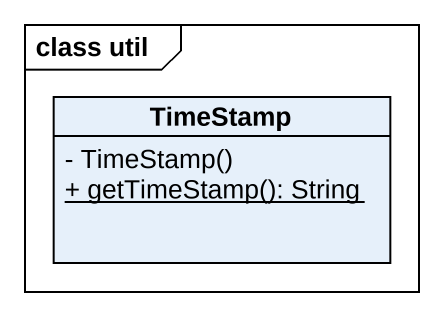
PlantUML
@startuml
mainframe class util
hide circle
hide empty members
skinparam classAttributeIconSize 0
class TimeStamp {
  - TimeStamp()
  {static} + getTimeStamp(): String
}
@enduml
